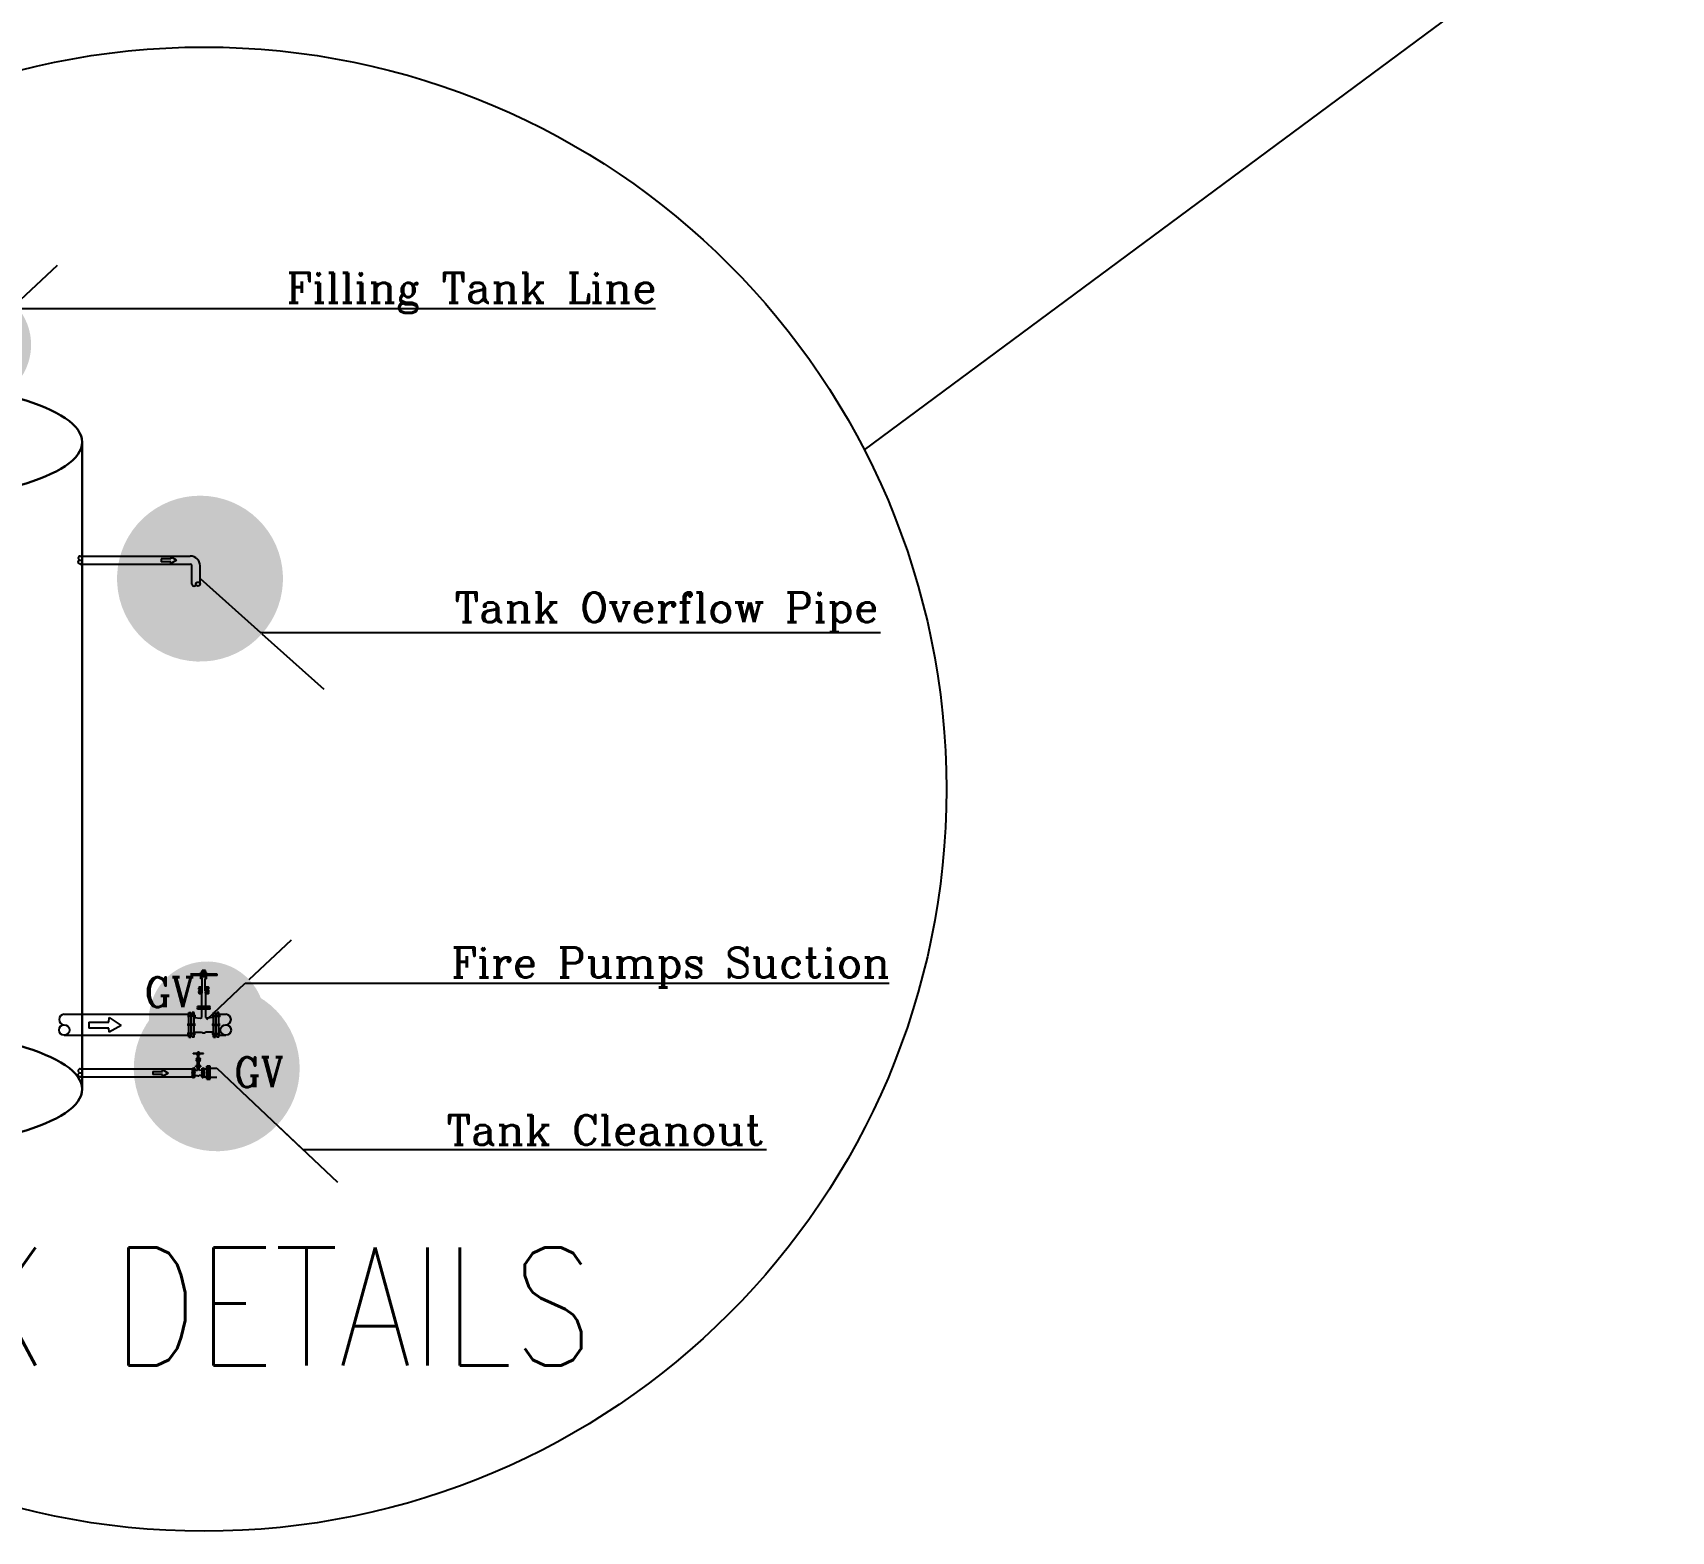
# Model space of a CAD drawing. Extents: x 846 to 947, y 375 to 797.
# Drawn here: x 852.31 to 862.19, y 392.73 to 401.76 of the extents above; entities that cross this region are included whole.
import ezdxf

# ---------------------------------------------------------------- set-up
doc = ezdxf.new("R2010")
doc.units = 0
doc.header["$MEASUREMENT"] = 0
doc.layers.get('0').update_dxf_attribs({"color": 252, "linetype": 'CONTINUOUS', "lineweight": 30})
for name, color, linetype, lineweight in [('P-FIXT', 3, 'CONTINUOUS', 35), ('P-TEXT', 1, 'CONTINUOUS', 25), ('PIPING', 1, 'CONTINUOUS', 30), ('text', 252, 'CONTINUOUS', 15)]:
    doc.layers.add(name, color=color, linetype=linetype, lineweight=lineweight)
doc.layers.add('PIP', color=244, linetype='CONTINUOUS')
doc.styles.add('IBA', font='ROMANS.shx', dxfattribs={"width": 0.8, "height": 0.2})
doc.styles.add('ROMANC', font='romanc', dxfattribs={"height": 250})
doc.dimstyles.get("Standard").update_dxf_attribs({"dimtxt": 0.12, "dimasz": 0.05, "dimexe": 0.18, "dimexo": 0.0625, "dimgap": 0.09, "dimtad": 0, "dimtih": 1, "dimtoh": 1, "dimzin": 0, "dimdsep": 46, "dimtxsty": 'Standard', "dimblk": 'DOT', "dimcen": 0.09, "dimadec": 0, "dimazin": 0, "dimtfac": 1, "dimtofl": 0, "dimtmove": 0, "dimatfit": 3, "dimldrblk": 'DOT', "dimfxl": 1, "dimtolj": 1, "dimtzin": 0, "dimarcsym": 0})

# ---------------------------------------------------------------- blocks, each defined once
blk = doc.blocks.new('_Dot')
at = {"color": 0, "linetype": 'ByBlock', "lineweight": -2}
blk.add_line((-0.5, 0), (-1, 0), dxfattribs=at)
at = {"color": 0, "linetype": 'ByBlock', "const_width": 0.5}
blk.add_lwpolyline([(-0.25, 0, 1), (0.25, 0, 1)], format="xyb", close=True, dxfattribs=at)

msp = doc.modelspace()

# ---------------------------------------------------------------- linework, layer by layer
at = {"layer": 'PIP', "color": 2}
for p, q in [((852.5974, 398.6053), (853.2608, 398.6053)), ((852.5974, 398.557), (853.2608, 398.557)), ((853.1432, 398.5882), (853.0851, 398.5882)), ((853.0851, 398.5882), (853.0851, 398.5714)), ((853.1432, 398.5714), (853.0851, 398.5714)), ((853.144, 398.5998), (853.1432, 398.5882)), ((853.144, 398.5598), (853.1432, 398.5714)), ((853.1781, 398.5798), (853.144, 398.5998)), ((853.1781, 398.5798), (853.144, 398.5598)), ((853.271, 398.4364), (853.271, 398.5468)), ((853.3194, 398.4364), (853.3194, 398.5468)), ((853.3402, 395.607), (853.2786, 395.607)), ((853.2786, 395.6042), (853.2786, 395.607)), ((853.3402, 395.6042), (853.2786, 395.6042)), ((853.3059, 395.5749), (853.2981, 395.5749)), ((853.2981, 395.5724), (853.2981, 395.5749)), ((853.3059, 395.5724), (853.2981, 395.5724)), ((853.3041, 395.5774), (853.2987, 395.5774)), ((853.2987, 395.5774), (853.2987, 395.5749)), ((853.2987, 395.577), (853.3041, 395.577)), ((853.2997, 395.5749), (853.2997, 395.5774)), ((853.2997, 395.5672), (853.2997, 395.5724)), ((853.3029, 395.607), (853.3029, 395.6105)), ((853.3159, 395.6105), (853.3029, 395.6105)), ((853.3159, 395.6086), (853.3029, 395.6086)), ((853.3029, 395.5961), (853.3029, 395.6015)), ((853.3059, 395.5961), (853.3029, 395.5961)), ((853.3031, 395.5749), (853.3031, 395.5774)), ((853.3031, 395.5672), (853.3031, 395.5724)), ((853.3154, 395.602), (853.3034, 395.602)), ((853.3154, 395.6011), (853.3034, 395.6011)), ((853.3041, 395.5749), (853.3041, 395.5774)), ((853.3059, 395.5961), (853.3047, 395.5985)), ((853.3134, 395.6156), (853.3054, 395.6156)), ((853.3054, 395.6105), (853.3054, 395.6156)), ((853.3059, 395.5677), (853.3059, 395.5961)), ((853.3129, 395.5961), (853.3141, 395.5985)), ((853.3129, 395.5677), (853.3129, 395.5961)), ((853.3159, 395.5961), (853.3129, 395.5961)), ((853.3129, 395.5749), (853.3208, 395.5749)), ((853.3129, 395.5724), (853.3208, 395.5724)), ((853.3134, 395.6105), (853.3134, 395.6156)), ((853.3147, 395.5774), (853.3201, 395.5774)), ((853.3147, 395.5749), (853.3147, 395.5774)), ((853.3201, 395.577), (853.3147, 395.577)), ((853.3157, 395.5749), (853.3157, 395.5774)), ((853.3157, 395.5672), (853.3157, 395.5724)), ((853.3159, 395.607), (853.3159, 395.6105)), ((853.3159, 395.5961), (853.3159, 395.6015)), ((853.3191, 395.5749), (853.3191, 395.5774)), ((853.3191, 395.5672), (853.3191, 395.5724)), ((853.3201, 395.5774), (853.3201, 395.5749)), ((853.3208, 395.5724), (853.3208, 395.5749)), ((853.3402, 395.6042), (853.3402, 395.607)), ((852.597, 395.5146), (853.2746, 395.5146)), ((853.0343, 395.4982), (853.0924, 395.4982)), ((853.0343, 395.4982), (853.0343, 395.4806)), ((853.0924, 395.4806), (853.0343, 395.4806)), ((853.0924, 395.4982), (853.0932, 395.5114)), ((853.0932, 395.4691), (853.0924, 395.4806)), ((853.0932, 395.5114), (853.1273, 395.489)), ((853.1273, 395.489), (853.0932, 395.4691)), ((853.2731, 395.5126), (853.2731, 395.5088)), ((853.2731, 395.4884), (853.2731, 395.4922)), ((853.2731, 395.468), (853.2731, 395.4718)), ((853.2744, 395.5133), (853.2734, 395.5133)), ((853.2744, 395.5117), (853.2734, 395.5117)), ((853.2744, 395.5097), (853.2734, 395.5097)), ((853.2744, 395.508), (853.2734, 395.508)), ((853.2744, 395.4929), (853.2734, 395.4929)), ((853.2744, 395.4913), (853.2734, 395.4913)), ((853.2744, 395.4893), (853.2734, 395.4893)), ((853.2744, 395.4876), (853.2734, 395.4876)), ((853.2744, 395.4726), (853.2734, 395.4726)), ((853.2746, 395.5187), (853.2793, 395.5187)), ((853.2746, 395.4619), (853.2746, 395.5187)), ((853.2746, 395.5126), (853.2746, 395.5088)), ((853.2805, 395.5113), (853.2746, 395.5113)), ((853.2805, 395.5101), (853.2746, 395.5101)), ((853.2746, 395.4884), (853.2746, 395.4922)), ((853.2805, 395.4909), (853.2746, 395.4909)), ((853.2805, 395.4897), (853.2746, 395.4897)), ((853.2746, 395.468), (853.2746, 395.4718)), ((853.2793, 395.5148), (853.2793, 395.5187)), ((853.2793, 395.5148), (853.2805, 395.5136)), ((853.2805, 395.467), (853.2805, 395.5136)), ((853.2826, 395.5148), (853.2813, 395.5136)), ((853.2813, 395.467), (853.2813, 395.5136)), ((853.2873, 395.5113), (853.2813, 395.5113)), ((853.2873, 395.5101), (853.2813, 395.5101)), ((853.2873, 395.4909), (853.2813, 395.4909)), ((853.2873, 395.4897), (853.2813, 395.4897)), ((853.2826, 395.5148), (853.2826, 395.5187)), ((853.2873, 395.5187), (853.2826, 395.5187)), ((853.2873, 395.4619), (853.2873, 395.5187)), ((853.2873, 395.5126), (853.2873, 395.5088)), ((853.2873, 395.5069), (853.3021, 395.5053)), ((853.2873, 395.4884), (853.2873, 395.4922)), ((853.2873, 395.4736), (853.3042, 395.4736)), ((853.2873, 395.468), (853.2873, 395.4718)), ((853.2875, 395.5133), (853.2885, 395.5133)), ((853.2875, 395.5117), (853.2885, 395.5117)), ((853.2875, 395.5097), (853.2885, 395.5097)), ((853.2875, 395.508), (853.2885, 395.508)), ((853.2875, 395.4929), (853.2885, 395.4929)), ((853.2875, 395.4913), (853.2885, 395.4913)), ((853.2875, 395.4893), (853.2885, 395.4893)), ((853.2875, 395.4876), (853.2885, 395.4876)), ((853.2875, 395.4726), (853.2885, 395.4726)), ((853.2888, 395.5126), (853.2888, 395.5088)), ((853.2888, 395.4884), (853.2888, 395.4922)), ((853.2888, 395.468), (853.2888, 395.4718)), ((853.324, 395.5326), (853.2948, 395.5326)), ((853.2948, 395.5303), (853.2948, 395.5326)), ((853.324, 395.5303), (853.2948, 395.5303)), ((853.324, 395.5285), (853.2948, 395.5285)), ((853.2948, 395.5262), (853.2948, 395.5285)), ((853.324, 395.5262), (853.2948, 395.5262)), ((853.3055, 395.5672), (853.2981, 395.5672)), ((853.2981, 395.5649), (853.2981, 395.5672)), ((853.3055, 395.5649), (853.2981, 395.5649)), ((853.2987, 395.5697), (853.2987, 395.5672)), ((853.3041, 395.5697), (853.2987, 395.5697)), ((853.2987, 395.5693), (853.3041, 395.5693)), ((853.2987, 395.5624), (853.2987, 395.5649)), ((853.2987, 395.5628), (853.3041, 395.5628)), ((853.3041, 395.5624), (853.2987, 395.5624)), ((853.2997, 395.5649), (853.2997, 395.5624)), ((853.3021, 395.5053), (853.3049, 395.5075)), ((853.3031, 395.5649), (853.3031, 395.5624)), ((853.3033, 395.5303), (853.3033, 395.5285)), ((853.3155, 395.5294), (853.3033, 395.5294)), ((853.3041, 395.5672), (853.3041, 395.5697)), ((853.3041, 395.5649), (853.3041, 395.5624)), ((853.3042, 395.4736), (853.3067, 395.4717)), ((853.3049, 395.5326), (853.3049, 395.5624)), ((853.3049, 395.5075), (853.3049, 395.5262)), ((853.305, 395.5626), (853.3059, 395.5642)), ((853.3067, 395.4717), (853.3121, 395.4717)), ((853.3146, 395.4736), (853.3121, 395.4717)), ((853.3139, 395.5626), (853.3129, 395.5642)), ((853.3133, 395.5649), (853.3208, 395.5649)), ((853.3134, 395.5672), (853.3208, 395.5672)), ((853.3139, 395.5326), (853.3139, 395.5624)), ((853.3139, 395.5075), (853.3139, 395.5262)), ((853.3167, 395.5053), (853.3139, 395.5075)), ((853.3316, 395.4736), (853.3146, 395.4736)), ((853.3147, 395.5672), (853.3147, 395.5697)), ((853.3147, 395.5697), (853.3201, 395.5697)), ((853.3201, 395.5693), (853.3147, 395.5693)), ((853.3147, 395.5649), (853.3147, 395.5624)), ((853.3201, 395.5628), (853.3147, 395.5628)), ((853.3147, 395.5624), (853.3201, 395.5624)), ((853.3155, 395.5303), (853.3155, 395.5285)), ((853.3157, 395.5649), (853.3157, 395.5624)), ((853.3316, 395.5069), (853.3167, 395.5053)), ((853.3191, 395.5649), (853.3191, 395.5624)), ((853.3201, 395.5697), (853.3201, 395.5672)), ((853.3201, 395.5624), (853.3201, 395.5649)), ((853.3208, 395.5649), (853.3208, 395.5672)), ((853.324, 395.5303), (853.324, 395.5326)), ((853.324, 395.5262), (853.324, 395.5285)), ((853.3301, 395.5126), (853.3301, 395.5088)), ((853.3301, 395.4884), (853.3301, 395.4922)), ((853.3301, 395.468), (853.3301, 395.4718)), ((853.3313, 395.5133), (853.3303, 395.5133)), ((853.3313, 395.5117), (853.3303, 395.5117)), ((853.3313, 395.5097), (853.3303, 395.5097)), ((853.3313, 395.508), (853.3303, 395.508)), ((853.3313, 395.4929), (853.3303, 395.4929)), ((853.3313, 395.4913), (853.3303, 395.4913)), ((853.3313, 395.4893), (853.3303, 395.4893)), ((853.3313, 395.4876), (853.3303, 395.4876)), ((853.3313, 395.4726), (853.3303, 395.4726)), ((853.3316, 395.5187), (853.3363, 395.5187)), ((853.3316, 395.4619), (853.3316, 395.5187)), ((853.3316, 395.5126), (853.3316, 395.5088)), ((853.3316, 395.5113), (853.3375, 395.5113)), ((853.3316, 395.5101), (853.3375, 395.5101)), ((853.3316, 395.4884), (853.3316, 395.4922)), ((853.3316, 395.4909), (853.3375, 395.4909)), ((853.3316, 395.4897), (853.3375, 395.4897)), ((853.3316, 395.468), (853.3316, 395.4718)), ((853.3363, 395.5148), (853.3363, 395.5187)), ((853.3363, 395.5148), (853.3375, 395.5136)), ((853.3375, 395.467), (853.3375, 395.5136)), ((853.3395, 395.5148), (853.3383, 395.5136)), ((853.3383, 395.467), (853.3383, 395.5136)), ((853.3383, 395.5113), (853.3442, 395.5113)), ((853.3383, 395.5101), (853.3442, 395.5101)), ((853.3383, 395.4909), (853.3442, 395.4909)), ((853.3383, 395.4897), (853.3442, 395.4897)), ((853.3395, 395.5148), (853.3395, 395.5187)), ((853.3442, 395.5187), (853.3395, 395.5187)), ((853.3442, 395.4619), (853.3442, 395.5187)), ((853.3442, 395.5146), (853.3601, 395.5146)), ((853.3442, 395.5126), (853.3442, 395.5088)), ((853.3442, 395.4884), (853.3442, 395.4922)), ((853.3442, 395.468), (853.3442, 395.4718)), ((853.3444, 395.5133), (853.3454, 395.5133)), ((853.3444, 395.5117), (853.3454, 395.5117)), ((853.3444, 395.5097), (853.3454, 395.5097)), ((853.3444, 395.508), (853.3454, 395.508)), ((853.3444, 395.4929), (853.3454, 395.4929)), ((853.3444, 395.4913), (853.3454, 395.4913)), ((853.3444, 395.4893), (853.3454, 395.4893)), ((853.3444, 395.4876), (853.3454, 395.4876)), ((853.3444, 395.4726), (853.3454, 395.4726)), ((853.3457, 395.5126), (853.3457, 395.5088)), ((853.3457, 395.4884), (853.3457, 395.4922)), ((853.3457, 395.468), (853.3457, 395.4718)), ((853.3814, 395.5309), (853.3601, 395.5309)), ((853.3601, 395.4512), (853.3601, 395.5306)), ((853.3814, 395.5082), (853.3601, 395.5082)), ((853.3814, 395.4786), (853.3601, 395.4786)), ((853.3685, 395.4507), (853.3685, 395.5309)), ((853.3716, 395.4507), (853.3716, 395.5309)), ((853.3814, 395.4512), (853.3814, 395.5306)), ((853.3814, 395.5176), (853.4202, 395.5176)), ((852.597, 395.4662), (853.2746, 395.4662)), ((853.2744, 395.4709), (853.2734, 395.4709)), ((853.2744, 395.4689), (853.2734, 395.4689)), ((853.2744, 395.4672), (853.2734, 395.4672)), ((853.2805, 395.4705), (853.2746, 395.4705)), ((853.2805, 395.4693), (853.2746, 395.4693)), ((853.2746, 395.4619), (853.2793, 395.4619)), ((853.2793, 395.4658), (853.2805, 395.467)), ((853.2793, 395.4619), (853.2793, 395.4658)), ((853.2873, 395.4705), (853.2813, 395.4705)), ((853.2873, 395.4693), (853.2813, 395.4693)), ((853.2826, 395.4658), (853.2813, 395.467)), ((853.2826, 395.4619), (853.2826, 395.4658)), ((853.2873, 395.4619), (853.2826, 395.4619)), ((853.2875, 395.4709), (853.2885, 395.4709)), ((853.2875, 395.4689), (853.2885, 395.4689)), ((853.2875, 395.4672), (853.2885, 395.4672)), ((853.3313, 395.4709), (853.3303, 395.4709)), ((853.3313, 395.4689), (853.3303, 395.4689)), ((853.3313, 395.4672), (853.3303, 395.4672)), ((853.3316, 395.4705), (853.3375, 395.4705)), ((853.3316, 395.4693), (853.3375, 395.4693)), ((853.3316, 395.4619), (853.3363, 395.4619)), ((853.3363, 395.4658), (853.3375, 395.467)), ((853.3363, 395.4619), (853.3363, 395.4658)), ((853.3383, 395.4705), (853.3442, 395.4705)), ((853.3383, 395.4693), (853.3442, 395.4693)), ((853.3395, 395.4658), (853.3383, 395.467)), ((853.3395, 395.4619), (853.3395, 395.4658)), ((853.3442, 395.4619), (853.3395, 395.4619)), ((853.3442, 395.4662), (853.3601, 395.4662)), ((853.3444, 395.4709), (853.3454, 395.4709)), ((853.3444, 395.4689), (853.3454, 395.4689)), ((853.3444, 395.4672), (853.3454, 395.4672)), ((853.3814, 395.4507), (853.3601, 395.4507)), ((853.3814, 395.4642), (853.4202, 395.4642))]:
    msp.add_line(p, q, dxfattribs=at)
at = {"layer": 'PIP', "color": 1}
for p, q in [((853.4228, 396.0853), (853.2616, 396.0853)), ((853.4228, 396.0777), (853.2616, 396.0777)), ((853.3251, 396.0853), (853.3251, 396.0942)), ((853.3593, 396.0942), (853.3251, 396.0942)), ((853.3593, 396.0894), (853.3251, 396.0894)), ((853.3251, 396.0567), (853.3251, 396.0707)), ((853.358, 396.072), (853.3264, 396.072)), ((853.358, 396.0697), (853.3264, 396.0697)), ((853.3527, 396.1075), (853.3318, 396.1075)), ((853.3318, 396.0942), (853.3318, 396.1075)), ((853.3527, 396.0942), (853.3527, 396.1075)), ((853.3593, 396.0853), (853.3593, 396.0942)), ((853.3593, 396.0567), (853.3593, 396.0707)), ((853.4228, 396.0777), (853.4228, 396.0853)), ((853.333, 396.0011), (853.3125, 396.0011)), ((853.3125, 395.9946), (853.3125, 396.0011)), ((853.333, 395.9946), (853.3125, 395.9946)), ((853.3319, 395.981), (853.3125, 395.981)), ((853.3125, 395.9751), (853.3125, 395.981)), ((853.3319, 395.9751), (853.3125, 395.9751)), ((853.3283, 396.0077), (853.3143, 396.0077)), ((853.3143, 396.0077), (853.3143, 396.0011)), ((853.3143, 396.0066), (853.3283, 396.0066)), ((853.3143, 395.9877), (853.3143, 395.981)), ((853.3283, 395.9877), (853.3143, 395.9877)), ((853.3143, 395.9865), (853.3283, 395.9865)), ((853.3143, 395.9684), (853.3143, 395.9751)), ((853.3143, 395.9696), (853.3283, 395.9696)), ((853.3283, 395.9684), (853.3143, 395.9684)), ((853.3169, 396.0011), (853.3169, 396.0077)), ((853.3169, 395.981), (853.3169, 395.9946)), ((853.3169, 395.9751), (853.3169, 395.9684)), ((853.333, 396.0567), (853.3251, 396.0567)), ((853.3256, 396.0011), (853.3256, 396.0077)), ((853.3256, 395.981), (853.3256, 395.9946)), ((853.3256, 395.9751), (853.3256, 395.9684)), ((853.3283, 396.0011), (853.3283, 396.0077)), ((853.3283, 395.981), (853.3283, 395.9877)), ((853.3283, 395.9751), (853.3283, 395.9684)), ((853.333, 396.0567), (853.3299, 396.0629)), ((853.3304, 395.8906), (853.3304, 395.9684)), ((853.3306, 395.969), (853.333, 395.9732)), ((853.333, 395.9823), (853.333, 396.0567)), ((853.3514, 396.0567), (853.3546, 396.0629)), ((853.3514, 395.9823), (853.3514, 396.0567)), ((853.3593, 396.0567), (853.3514, 396.0567)), ((853.3514, 396.0011), (853.3719, 396.0011)), ((853.3514, 395.9946), (853.3719, 395.9946)), ((853.3539, 395.969), (853.3514, 395.9732)), ((853.3525, 395.9751), (853.3719, 395.9751)), ((853.3527, 395.981), (853.3719, 395.981)), ((853.354, 395.8906), (853.354, 395.9684)), ((853.3561, 396.0077), (853.3702, 396.0077)), ((853.3561, 396.0011), (853.3561, 396.0077)), ((853.3702, 396.0066), (853.3561, 396.0066)), ((853.3561, 395.981), (853.3561, 395.9877)), ((853.3561, 395.9877), (853.3702, 395.9877)), ((853.3702, 395.9865), (853.3561, 395.9865)), ((853.3561, 395.9751), (853.3561, 395.9684)), ((853.3702, 395.9696), (853.3561, 395.9696)), ((853.3561, 395.9684), (853.3702, 395.9684)), ((853.3588, 396.0011), (853.3588, 396.0077)), ((853.3588, 395.981), (853.3588, 395.9946)), ((853.3588, 395.9751), (853.3588, 395.9684)), ((853.3675, 396.0011), (853.3675, 396.0077)), ((853.3675, 395.981), (853.3675, 395.9946)), ((853.3675, 395.9751), (853.3675, 395.9684)), ((853.3702, 396.0077), (853.3702, 396.0011)), ((853.3702, 395.9877), (853.3702, 395.981)), ((853.3702, 395.9684), (853.3702, 395.9751)), ((853.3719, 395.9946), (853.3719, 396.0011)), ((853.3719, 395.9751), (853.3719, 395.981)), ((853.3805, 395.8906), (853.3039, 395.8906)), ((853.3039, 395.8845), (853.3039, 395.8906)), ((853.3805, 395.8845), (853.3039, 395.8845)), ((853.3805, 395.8797), (853.3039, 395.8797)), ((853.3039, 395.8738), (853.3039, 395.8797)), ((853.3805, 395.8738), (853.3039, 395.8738)), ((853.3262, 395.8845), (853.3262, 395.8797)), ((853.3583, 395.8821), (853.3262, 395.8821)), ((853.3304, 395.8248), (853.3304, 395.8738)), ((853.354, 395.8248), (853.354, 395.8738)), ((853.3583, 395.8845), (853.3583, 395.8797)), ((853.3805, 395.8845), (853.3805, 395.8906)), ((853.3805, 395.8738), (853.3805, 395.8797)), ((852.5014, 395.8434), (853.2512, 395.8434)), ((852.6492, 395.7957), (852.7708, 395.7957)), ((852.6492, 395.7957), (852.6492, 395.7589)), ((852.7708, 395.7957), (852.7725, 395.8234)), ((852.7725, 395.8234), (852.8439, 395.7765)), ((852.8439, 395.7765), (852.7725, 395.7347)), ((853.2473, 395.8381), (853.2473, 395.8281)), ((853.2473, 395.7748), (853.2473, 395.7847)), ((853.2507, 395.8401), (853.2479, 395.8401)), ((853.2507, 395.8358), (853.2479, 395.8358)), ((853.2507, 395.8305), (853.2479, 395.8305)), ((853.2507, 395.8262), (853.2479, 395.8262)), ((853.2507, 395.7867), (853.2479, 395.7867)), ((853.2507, 395.7824), (853.2479, 395.7824)), ((853.2507, 395.7771), (853.2479, 395.7771)), ((853.2507, 395.7728), (853.2479, 395.7728)), ((853.2512, 395.8541), (853.2636, 395.8541)), ((853.2512, 395.7054), (853.2512, 395.8541)), ((853.2512, 395.8381), (853.2512, 395.8281)), ((853.2667, 395.8347), (853.2512, 395.8347)), ((853.2667, 395.8316), (853.2512, 395.8316)), ((853.2512, 395.7748), (853.2512, 395.7847)), ((853.2667, 395.7813), (853.2512, 395.7813)), ((853.2667, 395.7782), (853.2512, 395.7782)), ((853.2636, 395.8439), (853.2636, 395.8541)), ((853.2636, 395.8439), (853.2667, 395.8407)), ((853.2667, 395.7188), (853.2667, 395.8407)), ((853.272, 395.8439), (853.2688, 395.8407)), ((853.2688, 395.7188), (853.2688, 395.8407)), ((853.2843, 395.8347), (853.2688, 395.8347)), ((853.2843, 395.8316), (853.2688, 395.8316)), ((853.2843, 395.7813), (853.2688, 395.7813)), ((853.2843, 395.7782), (853.2688, 395.7782)), ((853.272, 395.8439), (853.272, 395.8541)), ((853.2843, 395.8541), (853.272, 395.8541)), ((853.2843, 395.7054), (853.2843, 395.8541)), ((853.2843, 395.8381), (853.2843, 395.8281)), ((853.2843, 395.8234), (853.3231, 395.8191)), ((853.2843, 395.7748), (853.2843, 395.7847)), ((853.2849, 395.8401), (853.2876, 395.8401)), ((853.2849, 395.8358), (853.2876, 395.8358)), ((853.2849, 395.8305), (853.2876, 395.8305)), ((853.2849, 395.8262), (853.2876, 395.8262)), ((853.2849, 395.7867), (853.2876, 395.7867)), ((853.2849, 395.7824), (853.2876, 395.7824)), ((853.2849, 395.7771), (853.2876, 395.7771)), ((853.2849, 395.7728), (853.2876, 395.7728)), ((853.2882, 395.8381), (853.2882, 395.8281)), ((853.2882, 395.7748), (853.2882, 395.7847)), ((853.3231, 395.8191), (853.3304, 395.8248)), ((853.3613, 395.8191), (853.354, 395.8248)), ((853.4002, 395.8234), (853.3613, 395.8191)), ((853.3962, 395.8381), (853.3962, 395.8281)), ((853.3962, 395.7748), (853.3962, 395.7847)), ((853.3996, 395.8401), (853.3968, 395.8401)), ((853.3996, 395.8358), (853.3968, 395.8358)), ((853.3996, 395.8305), (853.3968, 395.8305)), ((853.3996, 395.8262), (853.3968, 395.8262)), ((853.3996, 395.7867), (853.3968, 395.7867)), ((853.3996, 395.7824), (853.3968, 395.7824)), ((853.3996, 395.7771), (853.3968, 395.7771)), ((853.3996, 395.7728), (853.3968, 395.7728)), ((853.4002, 395.8541), (853.4125, 395.8541)), ((853.4002, 395.7054), (853.4002, 395.8541)), ((853.4002, 395.8381), (853.4002, 395.8281)), ((853.4002, 395.8347), (853.4156, 395.8347)), ((853.4002, 395.8316), (853.4156, 395.8316)), ((853.4002, 395.7748), (853.4002, 395.7847)), ((853.4002, 395.7813), (853.4156, 395.7813)), ((853.4002, 395.7782), (853.4156, 395.7782)), ((853.4125, 395.8439), (853.4125, 395.8541)), ((853.4125, 395.8439), (853.4156, 395.8407)), ((853.4156, 395.7188), (853.4156, 395.8407)), ((853.4209, 395.8439), (853.4177, 395.8407)), ((853.4177, 395.7188), (853.4177, 395.8407)), ((853.4177, 395.8347), (853.4332, 395.8347)), ((853.4177, 395.8316), (853.4332, 395.8316)), ((853.4177, 395.7813), (853.4332, 395.7813)), ((853.4177, 395.7782), (853.4332, 395.7782)), ((853.4209, 395.8439), (853.4209, 395.8541)), ((853.4332, 395.8541), (853.4209, 395.8541)), ((853.4332, 395.7054), (853.4332, 395.8541)), ((853.4332, 395.8434), (853.4749, 395.8434)), ((853.4332, 395.8381), (853.4332, 395.8281)), ((853.4332, 395.7748), (853.4332, 395.7847)), ((853.4338, 395.8401), (853.4365, 395.8401)), ((853.4338, 395.8358), (853.4365, 395.8358)), ((853.4338, 395.8305), (853.4365, 395.8305)), ((853.4338, 395.8262), (853.4365, 395.8262)), ((853.4338, 395.7867), (853.4365, 395.7867)), ((853.4338, 395.7824), (853.4365, 395.7824)), ((853.4338, 395.7771), (853.4365, 395.7771)), ((853.4338, 395.7728), (853.4365, 395.7728)), ((853.4371, 395.8381), (853.4371, 395.8281)), ((853.4371, 395.7748), (853.4371, 395.7847)), ((852.5013, 395.7168), (853.2512, 395.7168)), ((852.7708, 395.7589), (852.6492, 395.7589)), ((852.7725, 395.7347), (852.7708, 395.7589)), ((853.2473, 395.7214), (853.2473, 395.7314)), ((853.2507, 395.7334), (853.2479, 395.7334)), ((853.2507, 395.729), (853.2479, 395.729)), ((853.2507, 395.7238), (853.2479, 395.7238)), ((853.2507, 395.7194), (853.2479, 395.7194)), ((853.2512, 395.7214), (853.2512, 395.7314)), ((853.2667, 395.728), (853.2512, 395.728)), ((853.2667, 395.7248), (853.2512, 395.7248)), ((853.2512, 395.7054), (853.2636, 395.7054)), ((853.2636, 395.7157), (853.2667, 395.7188)), ((853.2636, 395.7054), (853.2636, 395.7157)), ((853.2843, 395.728), (853.2688, 395.728)), ((853.2843, 395.7248), (853.2688, 395.7248)), ((853.272, 395.7157), (853.2688, 395.7188)), ((853.272, 395.7054), (853.272, 395.7157)), ((853.2843, 395.7054), (853.272, 395.7054)), ((853.2843, 395.7362), (853.3286, 395.7362)), ((853.2843, 395.7214), (853.2843, 395.7314)), ((853.2849, 395.7334), (853.2876, 395.7334)), ((853.2849, 395.729), (853.2876, 395.729)), ((853.2849, 395.7238), (853.2876, 395.7238)), ((853.2849, 395.7194), (853.2876, 395.7194)), ((853.2882, 395.7214), (853.2882, 395.7314)), ((853.3286, 395.7362), (853.3351, 395.7312)), ((853.3351, 395.7312), (853.3494, 395.7312)), ((853.3559, 395.7362), (853.3494, 395.7312)), ((853.4002, 395.7362), (853.3559, 395.7362)), ((853.3962, 395.7214), (853.3962, 395.7314)), ((853.3996, 395.7334), (853.3968, 395.7334)), ((853.3996, 395.729), (853.3968, 395.729)), ((853.3996, 395.7238), (853.3968, 395.7238)), ((853.3996, 395.7194), (853.3968, 395.7194)), ((853.4002, 395.7214), (853.4002, 395.7314)), ((853.4002, 395.728), (853.4156, 395.728)), ((853.4002, 395.7248), (853.4156, 395.7248)), ((853.4002, 395.7054), (853.4125, 395.7054)), ((853.4125, 395.7157), (853.4156, 395.7188)), ((853.4125, 395.7054), (853.4125, 395.7157)), ((853.4177, 395.728), (853.4332, 395.728)), ((853.4177, 395.7248), (853.4332, 395.7248)), ((853.4209, 395.7157), (853.4177, 395.7188)), ((853.4209, 395.7054), (853.4209, 395.7157)), ((853.4332, 395.7054), (853.4209, 395.7054)), ((853.4332, 395.7214), (853.4332, 395.7314)), ((853.4332, 395.7168), (853.4749, 395.7168)), ((853.4338, 395.7334), (853.4365, 395.7334)), ((853.4338, 395.729), (853.4365, 395.729)), ((853.4338, 395.7238), (853.4365, 395.7238)), ((853.4338, 395.7194), (853.4365, 395.7194)), ((853.4371, 395.7214), (853.4371, 395.7314))]:
    msp.add_line(p, q, dxfattribs=at)
for points in [[(853.3143, 396.0066, -0.176336), (853.3144, 396.0068, -0.052749), (853.3147, 396.0076, -0.064298), (853.3151, 396.0077, -0.050462), (853.3156, 396.0077, -0.050462), (853.3162, 396.0077, -0.064298), (853.3166, 396.0076, -0.052749), (853.3169, 396.0068, -0.176336), (853.3169, 396.0066)], [(853.3143, 395.9865, -0.176336), (853.3144, 395.9868, -0.052749), (853.3147, 395.9875, -0.064298), (853.3151, 395.9876, -0.050462), (853.3156, 395.9877, -0.050462), (853.3162, 395.9876, -0.064298), (853.3166, 395.9875, -0.052749), (853.3169, 395.9868, -0.176336), (853.3169, 395.9865)], [(853.3143, 395.9696, 0.176336), (853.3144, 395.9693, 0.052749), (853.3147, 395.9686, 0.064298), (853.3151, 395.9685, 0.050462), (853.3156, 395.9684, 0.050462), (853.3162, 395.9685, 0.064298), (853.3166, 395.9686, 0.052749), (853.3169, 395.9693, 0.176336), (853.3169, 395.9696)], [(853.3169, 396.0066, -0.315017), (853.3171, 396.0068, -0.043099), (853.3182, 396.0076, -0.021888), (853.3195, 396.0077, -0.015643), (853.3213, 396.0077, -0.015643), (853.3231, 396.0077, -0.021888), (853.3244, 396.0076, -0.043099), (853.3255, 396.0068, -0.315017), (853.3256, 396.0066)], [(853.3169, 395.9865, -0.315017), (853.3171, 395.9867, -0.043099), (853.3182, 395.9875, -0.021888), (853.3195, 395.9876, -0.015643), (853.3213, 395.9877, -0.015643), (853.3231, 395.9876, -0.021888), (853.3244, 395.9875, -0.043099), (853.3255, 395.9867, -0.315017), (853.3256, 395.9865)], [(853.3169, 395.9696, 0.315017), (853.3171, 395.9694, 0.043099), (853.3182, 395.9686, 0.021888), (853.3195, 395.9685, 0.015643), (853.3213, 395.9684, 0.015643), (853.3231, 395.9685, 0.021888), (853.3244, 395.9686, 0.043099), (853.3255, 395.9694, 0.315017), (853.3256, 395.9696)], [(853.3283, 396.0066, 0.176336), (853.3282, 396.0068, 0.052749), (853.3279, 396.0076, 0.064298), (853.3275, 396.0077, 0.050462), (853.327, 396.0077, 0.050462), (853.3264, 396.0077, 0.064298), (853.326, 396.0076, 0.052749), (853.3257, 396.0068, 0.176336), (853.3256, 396.0066)], [(853.3283, 395.9865, 0.176336), (853.3282, 395.9868, 0.052749), (853.3279, 395.9875, 0.064298), (853.3275, 395.9876, 0.050462), (853.327, 395.9877, 0.050462), (853.3264, 395.9876, 0.064298), (853.326, 395.9875, 0.052749), (853.3257, 395.9868, 0.176336), (853.3256, 395.9865)], [(853.3283, 395.9696, -0.176336), (853.3282, 395.9693, -0.052749), (853.3279, 395.9686, -0.064298), (853.3275, 395.9685, -0.050462), (853.327, 395.9684, -0.050462), (853.3264, 395.9685, -0.064298), (853.326, 395.9686, -0.052749), (853.3257, 395.9693, -0.176336), (853.3256, 395.9696)], [(853.3561, 396.0066, -0.176336), (853.3562, 396.0068, -0.052749), (853.3565, 396.0076, -0.064298), (853.3569, 396.0077, -0.050462), (853.3575, 396.0077, -0.050462), (853.358, 396.0077, -0.064298), (853.3584, 396.0076, -0.052749), (853.3587, 396.0068, -0.176336), (853.3588, 396.0066)], [(853.3561, 395.9865, -0.176336), (853.3562, 395.9868, -0.052749), (853.3565, 395.9875, -0.064298), (853.3569, 395.9876, -0.050462), (853.3575, 395.9877, -0.050462), (853.358, 395.9876, -0.064298), (853.3584, 395.9875, -0.052749), (853.3587, 395.9868, -0.176336), (853.3588, 395.9865)], [(853.3561, 395.9696, 0.176336), (853.3562, 395.9693, 0.052749), (853.3565, 395.9686, 0.064298), (853.3569, 395.9685, 0.050462), (853.3575, 395.9684, 0.050462), (853.358, 395.9685, 0.064298), (853.3584, 395.9686, 0.052749), (853.3587, 395.9693, 0.176336), (853.3588, 395.9696)], [(853.3675, 396.0066, 0.315017), (853.3674, 396.0068, 0.043099), (853.3662, 396.0076, 0.021888), (853.3649, 396.0077, 0.015643), (853.3631, 396.0077, 0.015643), (853.3613, 396.0077, 0.021888), (853.3601, 396.0076, 0.043099), (853.3589, 396.0068, 0.315017), (853.3588, 396.0066)], [(853.3675, 395.9865, 0.315017), (853.3674, 395.9867, 0.043099), (853.3662, 395.9875, 0.021888), (853.3649, 395.9876, 0.015643), (853.3631, 395.9877, 0.015643), (853.3613, 395.9876, 0.021888), (853.3601, 395.9875, 0.043099), (853.3589, 395.9867, 0.315017), (853.3588, 395.9865)], [(853.3675, 395.9696, -0.315017), (853.3674, 395.9694, -0.043099), (853.3662, 395.9686, -0.021888), (853.3649, 395.9685, -0.015643), (853.3631, 395.9684, -0.015643), (853.3613, 395.9685, -0.021888), (853.3601, 395.9686, -0.043099), (853.3589, 395.9694, -0.315017), (853.3588, 395.9696)], [(853.3702, 396.0066, 0.176336), (853.3701, 396.0068, 0.052749), (853.3698, 396.0076, 0.064298), (853.3694, 396.0077, 0.050462), (853.3688, 396.0077, 0.050462), (853.3683, 396.0077, 0.064298), (853.3679, 396.0076, 0.052749), (853.3676, 396.0068, 0.176336), (853.3675, 396.0066)], [(853.3702, 395.9865, 0.176336), (853.3701, 395.9868, 0.052749), (853.3698, 395.9875, 0.064298), (853.3694, 395.9876, 0.050462), (853.3688, 395.9877, 0.050462), (853.3683, 395.9876, 0.064298), (853.3679, 395.9875, 0.052749), (853.3676, 395.9868, 0.176336), (853.3675, 395.9865)], [(853.3702, 395.9696, -0.176336), (853.3701, 395.9693, -0.052749), (853.3698, 395.9686, -0.064298), (853.3694, 395.9685, -0.050462), (853.3688, 395.9684, -0.050462), (853.3683, 395.9685, -0.064298), (853.3679, 395.9686, -0.052749), (853.3676, 395.9693, -0.176336), (853.3675, 395.9696)]]:
    msp.add_lwpolyline(points, format="xyb", dxfattribs=at)
at = {"layer": 'PIP', "color": 2}
for points in [[(853.2987, 395.577, -0.176336), (853.2988, 395.5771, -0.052749), (853.2989, 395.5773, -0.064298), (853.299, 395.5774, -0.050462), (853.2992, 395.5774, -0.050462), (853.2994, 395.5774, -0.064298), (853.2996, 395.5773, -0.052749), (853.2997, 395.5771, -0.176336), (853.2997, 395.577)], [(853.2997, 395.577, -0.315017), (853.2998, 395.577, -0.043099), (853.3002, 395.5773, -0.021888), (853.3007, 395.5774, -0.015643), (853.3014, 395.5774, -0.015643), (853.3021, 395.5774, -0.021888), (853.3026, 395.5773, -0.043099), (853.303, 395.577, -0.315017), (853.3031, 395.577)], [(853.3041, 395.577, 0.176336), (853.3041, 395.5771, 0.052749), (853.3039, 395.5773, 0.064298), (853.3038, 395.5774, 0.050462), (853.3036, 395.5774, 0.050462), (853.3034, 395.5774, 0.064298), (853.3032, 395.5773, 0.052749), (853.3031, 395.5771, 0.176336), (853.3031, 395.577)], [(853.3147, 395.577, -0.176336), (853.3148, 395.5771, -0.052749), (853.3149, 395.5773, -0.064298), (853.315, 395.5774, -0.050462), (853.3152, 395.5774, -0.050462), (853.3154, 395.5774, -0.064298), (853.3156, 395.5773, -0.052749), (853.3157, 395.5771, -0.176336), (853.3157, 395.577)], [(853.3191, 395.577, 0.315017), (853.319, 395.577, 0.043099), (853.3186, 395.5773, 0.021888), (853.3181, 395.5774, 0.015643), (853.3174, 395.5774, 0.015643), (853.3167, 395.5774, 0.021888), (853.3162, 395.5773, 0.043099), (853.3158, 395.577, 0.315017), (853.3157, 395.577)], [(853.3201, 395.577, 0.176336), (853.3201, 395.5771, 0.052749), (853.3199, 395.5773, 0.064298), (853.3198, 395.5774, 0.050462), (853.3196, 395.5774, 0.050462), (853.3194, 395.5774, 0.064298), (853.3192, 395.5773, 0.052749), (853.3191, 395.5771, 0.176336), (853.3191, 395.577)], [(853.2987, 395.5693, -0.176336), (853.2988, 395.5694, -0.052749), (853.2989, 395.5697, -0.064298), (853.299, 395.5697, -0.050462), (853.2992, 395.5697, -0.050462), (853.2994, 395.5697, -0.064298), (853.2996, 395.5697, -0.052749), (853.2997, 395.5694, -0.176336), (853.2997, 395.5693)], [(853.2987, 395.5628, 0.176336), (853.2988, 395.5627, 0.052749), (853.2989, 395.5625, 0.064298), (853.299, 395.5624, 0.050462), (853.2992, 395.5624, 0.050462), (853.2994, 395.5624, 0.064298), (853.2996, 395.5625, 0.052749), (853.2997, 395.5627, 0.176336), (853.2997, 395.5628)], [(853.2997, 395.5693, -0.315017), (853.2998, 395.5694, -0.043099), (853.3002, 395.5697, -0.021888), (853.3007, 395.5697, -0.015643), (853.3014, 395.5697, -0.015643), (853.3021, 395.5697, -0.021888), (853.3026, 395.5697, -0.043099), (853.303, 395.5694, -0.315017), (853.3031, 395.5693)], [(853.2997, 395.5628, 0.315017), (853.2998, 395.5628, 0.043099), (853.3002, 395.5625, 0.021888), (853.3007, 395.5624, 0.015643), (853.3014, 395.5624, 0.015643), (853.3021, 395.5624, 0.021888), (853.3026, 395.5625, 0.043099), (853.303, 395.5628, 0.315017), (853.3031, 395.5628)], [(853.3041, 395.5693, 0.176336), (853.3041, 395.5694, 0.052749), (853.3039, 395.5697, 0.064298), (853.3038, 395.5697, 0.050462), (853.3036, 395.5697, 0.050462), (853.3034, 395.5697, 0.064298), (853.3032, 395.5697, 0.052749), (853.3031, 395.5694, 0.176336), (853.3031, 395.5693)], [(853.3041, 395.5628, -0.176336), (853.3041, 395.5627, -0.052749), (853.3039, 395.5625, -0.064298), (853.3038, 395.5624, -0.050462), (853.3036, 395.5624, -0.050462), (853.3034, 395.5624, -0.064298), (853.3032, 395.5625, -0.052749), (853.3031, 395.5627, -0.176336), (853.3031, 395.5628)], [(853.3147, 395.5693, -0.176336), (853.3148, 395.5694, -0.052749), (853.3149, 395.5697, -0.064298), (853.315, 395.5697, -0.050462), (853.3152, 395.5697, -0.050462), (853.3154, 395.5697, -0.064298), (853.3156, 395.5697, -0.052749), (853.3157, 395.5694, -0.176336), (853.3157, 395.5693)], [(853.3147, 395.5628, 0.176336), (853.3148, 395.5627, 0.052749), (853.3149, 395.5625, 0.064298), (853.315, 395.5624, 0.050462), (853.3152, 395.5624, 0.050462), (853.3154, 395.5624, 0.064298), (853.3156, 395.5625, 0.052749), (853.3157, 395.5627, 0.176336), (853.3157, 395.5628)], [(853.3191, 395.5693, 0.315017), (853.319, 395.5694, 0.043099), (853.3186, 395.5697, 0.021888), (853.3181, 395.5697, 0.015643), (853.3174, 395.5697, 0.015643), (853.3167, 395.5697, 0.021888), (853.3162, 395.5697, 0.043099), (853.3158, 395.5694, 0.315017), (853.3157, 395.5693)], [(853.3191, 395.5628, -0.315017), (853.319, 395.5628, -0.043099), (853.3186, 395.5625, -0.021888), (853.3181, 395.5624, -0.015643), (853.3174, 395.5624, -0.015643), (853.3167, 395.5624, -0.021888), (853.3162, 395.5625, -0.043099), (853.3158, 395.5628, -0.315017), (853.3157, 395.5628)], [(853.3201, 395.5693, 0.176336), (853.3201, 395.5694, 0.052749), (853.3199, 395.5697, 0.064298), (853.3198, 395.5697, 0.050462), (853.3196, 395.5697, 0.050462), (853.3194, 395.5697, 0.064298), (853.3192, 395.5697, 0.052749), (853.3191, 395.5694, 0.176336), (853.3191, 395.5693)], [(853.3201, 395.5628, -0.176336), (853.3201, 395.5627, -0.052749), (853.3199, 395.5625, -0.064298), (853.3198, 395.5624, -0.050462), (853.3196, 395.5624, -0.050462), (853.3194, 395.5624, -0.064298), (853.3192, 395.5625, -0.052749), (853.3191, 395.5627, -0.176336), (853.3191, 395.5628)]]:
    msp.add_lwpolyline(points, format="xyb", dxfattribs=at)
for centre, radius in [((853.3444, 397.2002), 4.4729), ((852.5973, 398.5691), 0.0121), ((853.3073, 398.4364), 0.0121), ((852.597, 395.4783), 0.0121)]:
    msp.add_circle(centre, radius, dxfattribs=at)
at = {"layer": 'PIP', "color": 1}
for centre in [(852.5014, 395.7484), (853.4749, 395.7484)]:
    msp.add_circle(centre, 0.0316, dxfattribs=at)
at = {"layer": 'PIP', "color": 2}
for centre, radius, start, end in [((852.5973, 398.5932), 0.0121, 90, 270), ((853.2608, 398.5468), 0.0586, 0, 90), ((853.2608, 398.5468), 0.0102, 0, 90), ((853.2831, 398.4364), 0.0121, 180, 0), ((853.3034, 395.6015), 0.000486, 90, 180), ((853.3034, 395.6006), 0.000486, 90, 180), ((853.3053, 395.603), 0.00157, 132.39795, 221.37815), ((853.3135, 395.603), 0.00157, 318.62185, 47.60205), ((853.3154, 395.6015), 0.000486, 0, 90), ((853.3154, 395.6006), 0.000486, 0, 90), ((852.597, 395.5025), 0.0121, 90, 270), ((853.2748, 395.5125), 0.00162, 149.3068, 210.6932), ((853.2755, 395.5107), 0.00238, 154.83905, 205.16095), ((853.2748, 395.5088), 0.00162, 149.3068, 210.6932), ((853.2748, 395.4921), 0.00162, 149.3068, 210.6932), ((853.2755, 395.4903), 0.00238, 154.83905, 205.16095), ((853.2748, 395.4884), 0.00162, 149.3068, 210.6932), ((853.2748, 395.4717), 0.00162, 149.3068, 210.6932), ((853.273, 395.5125), 0.00162, 329.3068, 30.6932), ((853.2723, 395.5107), 0.00238, 334.83905, 25.16095), ((853.273, 395.5088), 0.00162, 329.3068, 30.6932), ((853.273, 395.4921), 0.00162, 329.3068, 30.6932), ((853.2723, 395.4903), 0.00238, 334.83905, 25.16095), ((853.273, 395.4884), 0.00162, 329.3068, 30.6932), ((853.273, 395.4717), 0.00162, 329.3068, 30.6932), ((853.2889, 395.5125), 0.00162, 149.3068, 210.6932), ((853.2896, 395.5107), 0.00238, 154.83905, 205.16095), ((853.2889, 395.5088), 0.00162, 149.3068, 210.6932), ((853.2889, 395.4921), 0.00162, 149.3068, 210.6932), ((853.2896, 395.4903), 0.00238, 154.83905, 205.16095), ((853.2889, 395.4884), 0.00162, 149.3068, 210.6932), ((853.2889, 395.4717), 0.00162, 149.3068, 210.6932), ((853.2871, 395.5125), 0.00162, 329.3068, 30.6932), ((853.2864, 395.5107), 0.00238, 334.83905, 25.16095), ((853.2871, 395.5088), 0.00162, 329.3068, 30.6932), ((853.2871, 395.4921), 0.00162, 329.3068, 30.6932), ((853.2864, 395.4903), 0.00238, 334.83905, 25.16095), ((853.2871, 395.4884), 0.00162, 329.3068, 30.6932), ((853.2871, 395.4717), 0.00162, 329.3068, 30.6932), ((853.3054, 395.5624), 0.000486, 150, 180), ((853.3054, 395.5677), 0.000486, 270, 0), ((853.3055, 395.5645), 0.000486, 330, 90), ((853.3134, 395.5677), 0.000486, 180, 270), ((853.3133, 395.5645), 0.000486, 90, 210), ((853.3134, 395.5624), 0.000486, 0, 30), ((853.3317, 395.5125), 0.00162, 149.3068, 210.6932), ((853.3317, 395.5088), 0.00162, 149.3068, 210.6932), ((853.3317, 395.4921), 0.00162, 149.3068, 210.6932), ((853.3317, 395.4884), 0.00162, 149.3068, 210.6932), ((853.3317, 395.4717), 0.00162, 149.3068, 210.6932), ((853.3324, 395.5107), 0.00238, 154.83905, 205.16095), ((853.3324, 395.4903), 0.00238, 154.83905, 205.16095), ((853.3299, 395.5125), 0.00162, 329.3068, 30.6932), ((853.3292, 395.5107), 0.00238, 334.83905, 25.16095), ((853.3299, 395.5088), 0.00162, 329.3068, 30.6932), ((853.3299, 395.4921), 0.00162, 329.3068, 30.6932), ((853.3292, 395.4903), 0.00238, 334.83905, 25.16095), ((853.3299, 395.4884), 0.00162, 329.3068, 30.6932), ((853.3299, 395.4717), 0.00162, 329.3068, 30.6932), ((853.3458, 395.5125), 0.00162, 149.3068, 210.6932), ((853.3465, 395.5107), 0.00238, 154.83905, 205.16095), ((853.3458, 395.5088), 0.00162, 149.3068, 210.6932), ((853.3458, 395.4921), 0.00162, 149.3068, 210.6932), ((853.3465, 395.4903), 0.00238, 154.83905, 205.16095), ((853.3458, 395.4884), 0.00162, 149.3068, 210.6932), ((853.3458, 395.4717), 0.00162, 149.3068, 210.6932), ((853.3441, 395.5125), 0.00162, 329.3068, 30.6932), ((853.3433, 395.5107), 0.00238, 334.83905, 25.16095), ((853.3441, 395.5088), 0.00162, 329.3068, 30.6932), ((853.3441, 395.4921), 0.00162, 329.3068, 30.6932), ((853.3433, 395.4903), 0.00238, 334.83905, 25.16095), ((853.3441, 395.4884), 0.00162, 329.3068, 30.6932), ((853.3441, 395.4717), 0.00162, 329.3068, 30.6932), ((853.2755, 395.4699), 0.00238, 154.83905, 205.16095), ((853.2748, 395.4681), 0.00162, 149.3068, 210.6932), ((853.2723, 395.4699), 0.00238, 334.83905, 25.16095), ((853.273, 395.4681), 0.00162, 329.3068, 30.6932), ((853.2896, 395.4699), 0.00238, 154.83905, 205.16095), ((853.2889, 395.4681), 0.00162, 149.3068, 210.6932), ((853.2864, 395.4699), 0.00238, 334.83905, 25.16095), ((853.2871, 395.4681), 0.00162, 329.3068, 30.6932), ((853.3317, 395.4681), 0.00162, 149.3068, 210.6932), ((853.3324, 395.4699), 0.00238, 154.83905, 205.16095), ((853.3292, 395.4699), 0.00238, 334.83905, 25.16095), ((853.3299, 395.4681), 0.00162, 329.3068, 30.6932), ((853.3465, 395.4699), 0.00238, 154.83905, 205.16095), ((853.3458, 395.4681), 0.00162, 149.3068, 210.6932), ((853.3433, 395.4699), 0.00238, 334.83905, 25.16095), ((853.3441, 395.4681), 0.00162, 329.3068, 30.6932)]:
    msp.add_arc(centre, radius, start, end, dxfattribs=at)
at = {"layer": 'PIP', "color": 1}
for centre, radius, start, end in [((853.3264, 396.0707), 0.00127, 90, 180), ((853.3264, 396.0684), 0.00127, 90, 180), ((853.3314, 396.0747), 0.0041, 132.39795, 221.37815), ((853.353, 396.0747), 0.0041, 318.62185, 47.60205), ((853.358, 396.0707), 0.00127, 0, 90), ((853.358, 396.0684), 0.00127, 0, 90), ((853.3317, 395.9684), 0.00127, 150, 180), ((853.3317, 395.9823), 0.00127, 270, 0), ((853.3319, 395.9738), 0.00127, 330, 90), ((853.3525, 395.9738), 0.00127, 90, 210), ((853.3527, 395.9823), 0.00127, 180, 270), ((853.3528, 395.9684), 0.00127, 0, 30), ((852.5014, 395.8117), 0.0316, 90, 270), ((853.2515, 395.8379), 0.00423, 149.3068, 210.6932), ((853.2535, 395.8331), 0.00622, 154.83905, 205.16095), ((853.2515, 395.8283), 0.00423, 149.3068, 210.6932), ((853.2515, 395.7846), 0.00423, 149.3068, 210.6932), ((853.2535, 395.7798), 0.00622, 154.83905, 205.16095), ((853.2515, 395.775), 0.00423, 149.3068, 210.6932), ((853.247, 395.8379), 0.00423, 329.3068, 30.6932), ((853.245, 395.8331), 0.00622, 334.83905, 25.16095), ((853.247, 395.8283), 0.00423, 329.3068, 30.6932), ((853.247, 395.7846), 0.00423, 329.3068, 30.6932), ((853.245, 395.7798), 0.00622, 334.83905, 25.16095), ((853.247, 395.775), 0.00423, 329.3068, 30.6932), ((853.2885, 395.8379), 0.00423, 149.3068, 210.6932), ((853.2905, 395.8331), 0.00622, 154.83905, 205.16095), ((853.2885, 395.8283), 0.00423, 149.3068, 210.6932), ((853.2885, 395.7846), 0.00423, 149.3068, 210.6932), ((853.2905, 395.7798), 0.00622, 154.83905, 205.16095), ((853.2885, 395.775), 0.00423, 149.3068, 210.6932), ((853.284, 395.8379), 0.00423, 329.3068, 30.6932), ((853.282, 395.8331), 0.00622, 334.83905, 25.16095), ((853.284, 395.8283), 0.00423, 329.3068, 30.6932), ((853.284, 395.7846), 0.00423, 329.3068, 30.6932), ((853.282, 395.7798), 0.00622, 334.83905, 25.16095), ((853.284, 395.775), 0.00423, 329.3068, 30.6932), ((853.4005, 395.8379), 0.00423, 149.3068, 210.6932), ((853.4024, 395.8331), 0.00622, 154.83905, 205.16095), ((853.4005, 395.8283), 0.00423, 149.3068, 210.6932), ((853.4005, 395.7846), 0.00423, 149.3068, 210.6932), ((853.4024, 395.7798), 0.00622, 154.83905, 205.16095), ((853.4005, 395.775), 0.00423, 149.3068, 210.6932), ((853.3959, 395.8379), 0.00423, 329.3068, 30.6932), ((853.3939, 395.8331), 0.00622, 334.83905, 25.16095), ((853.3959, 395.8283), 0.00423, 329.3068, 30.6932), ((853.3959, 395.7846), 0.00423, 329.3068, 30.6932), ((853.3939, 395.7798), 0.00622, 334.83905, 25.16095), ((853.3959, 395.775), 0.00423, 329.3068, 30.6932), ((853.4374, 395.8379), 0.00423, 149.3068, 210.6932), ((853.4394, 395.8331), 0.00622, 154.83905, 205.16095), ((853.4374, 395.8283), 0.00423, 149.3068, 210.6932), ((853.4374, 395.7846), 0.00423, 149.3068, 210.6932), ((853.4394, 395.7798), 0.00622, 154.83905, 205.16095), ((853.4374, 395.775), 0.00423, 149.3068, 210.6932), ((853.4329, 395.8379), 0.00423, 329.3068, 30.6932), ((853.4309, 395.8331), 0.00622, 334.83905, 25.16095), ((853.4329, 395.8283), 0.00423, 329.3068, 30.6932), ((853.4329, 395.7846), 0.00423, 329.3068, 30.6932), ((853.4309, 395.7798), 0.00622, 334.83905, 25.16095), ((853.4329, 395.775), 0.00423, 329.3068, 30.6932), ((853.4749, 395.8117), 0.0316, 270, 90), ((853.2515, 395.7312), 0.00423, 149.3068, 210.6932), ((853.2535, 395.7264), 0.00622, 154.83905, 205.16095), ((853.2515, 395.7216), 0.00423, 149.3068, 210.6932), ((853.247, 395.7312), 0.00423, 329.3068, 30.6932), ((853.245, 395.7264), 0.00622, 334.83905, 25.16095), ((853.247, 395.7216), 0.00423, 329.3068, 30.6932), ((853.2885, 395.7312), 0.00423, 149.3068, 210.6932), ((853.2905, 395.7264), 0.00622, 154.83905, 205.16095), ((853.2885, 395.7216), 0.00423, 149.3068, 210.6932), ((853.284, 395.7312), 0.00423, 329.3068, 30.6932), ((853.282, 395.7264), 0.00622, 334.83905, 25.16095), ((853.284, 395.7216), 0.00423, 329.3068, 30.6932), ((853.4005, 395.7312), 0.00423, 149.3068, 210.6932), ((853.4024, 395.7264), 0.00622, 154.83905, 205.16095), ((853.4005, 395.7216), 0.00423, 149.3068, 210.6932), ((853.3959, 395.7312), 0.00423, 329.3068, 30.6932), ((853.3939, 395.7264), 0.00622, 334.83905, 25.16095), ((853.3959, 395.7216), 0.00423, 329.3068, 30.6932), ((853.4374, 395.7312), 0.00423, 149.3068, 210.6932), ((853.4394, 395.7264), 0.00622, 154.83905, 205.16095), ((853.4374, 395.7216), 0.00423, 149.3068, 210.6932), ((853.4329, 395.7312), 0.00423, 329.3068, 30.6932), ((853.4309, 395.7264), 0.00622, 334.83905, 25.16095), ((853.4329, 395.7216), 0.00423, 329.3068, 30.6932)]:
    msp.add_arc(centre, radius, start, end, dxfattribs=at)
at = {"layer": 'PIPING', "color": 6}
msp.add_line((852.6091, 399.2924), (852.6091, 395.3924), dxfattribs=at)
for centre in [(851.3091, 399.2924), (851.3091, 395.3924)]:
    msp.add_ellipse(centre, major_axis=(-1.3, 0), ratio=0.285368, dxfattribs=at)

# ---------------------------------------------------------------- texts
at = {"layer": 'P-TEXT', "color": 41, "style": 'ROMANC', "width": 0.9}
for p in [(852.9869, 395.8865), (853.5259, 395.4043)]:
    msp.add_text('GV', height=0.18, dxfattribs=at).set_placement(p)
at = {"layer": 'P-TEXT', "color": 41, "char_height": 0.18, "width": 13.741078, "attachment_point": 3, "style": 'ROMANC'}
for s, insert in [('Filling Tank Line ', (856.0706, 400.312)), ('Tank Overflow Pipe ', (857.4078, 398.386)), ('Fire Pumps Suction ', (857.4801, 396.2451)), ('Tank Cleanout ', (856.7192, 395.2357))]:
    msp.add_mtext(s, dxfattribs=dict(at, insert=insert))
at = {"layer": 'text', "color": 7, "style": 'IBA', "width": 0.8}
msp.add_text('TANK DETAILS ', height=0.710475, dxfattribs=at).set_placement((850.526, 393.727))

# ---------------------------------------------------------------- leaders
at = {"layer": 'P-FIXT', "color": 136, "linetype": 'Continuous', "lineweight": 25, "ltscale": 0.13}
for points in [[(851.9516, 399.8785), (852.1828, 400.0968), (856.0642, 400.0968)], [(853.3611, 395.8116), (853.5923, 396.03), (857.4737, 396.03)]]:
    msp.add_leader(points, dimstyle='Standard', override={"dimasz": 0.7}, dxfattribs=at)
at = {"layer": 'P-FIXT', "color": 136, "linetype": 'Continuous', "ltscale": 0.13}
for points in [[(853.3194, 398.4691), (853.6836, 398.1445), (857.4197, 398.1445)], [(853.4202, 395.5176), (853.9389, 395.0291), (856.7329, 395.0291)]]:
    msp.add_leader(points, dimstyle='Standard', override={"dimscale": 1, "dimasz": 1}, dxfattribs=at)
at = {"layer": 'PIP', "color": 2}
msp.add_leader([(864.9435, 404.8916), (857.3225, 399.2452)], dimstyle='Standard', override={"dimgap": 0.09, "dimtad": 0, "dimfxl": 0.15, "dimfxlon": 1}, dxfattribs=at)

doc.saveas('drawing.dxf')
